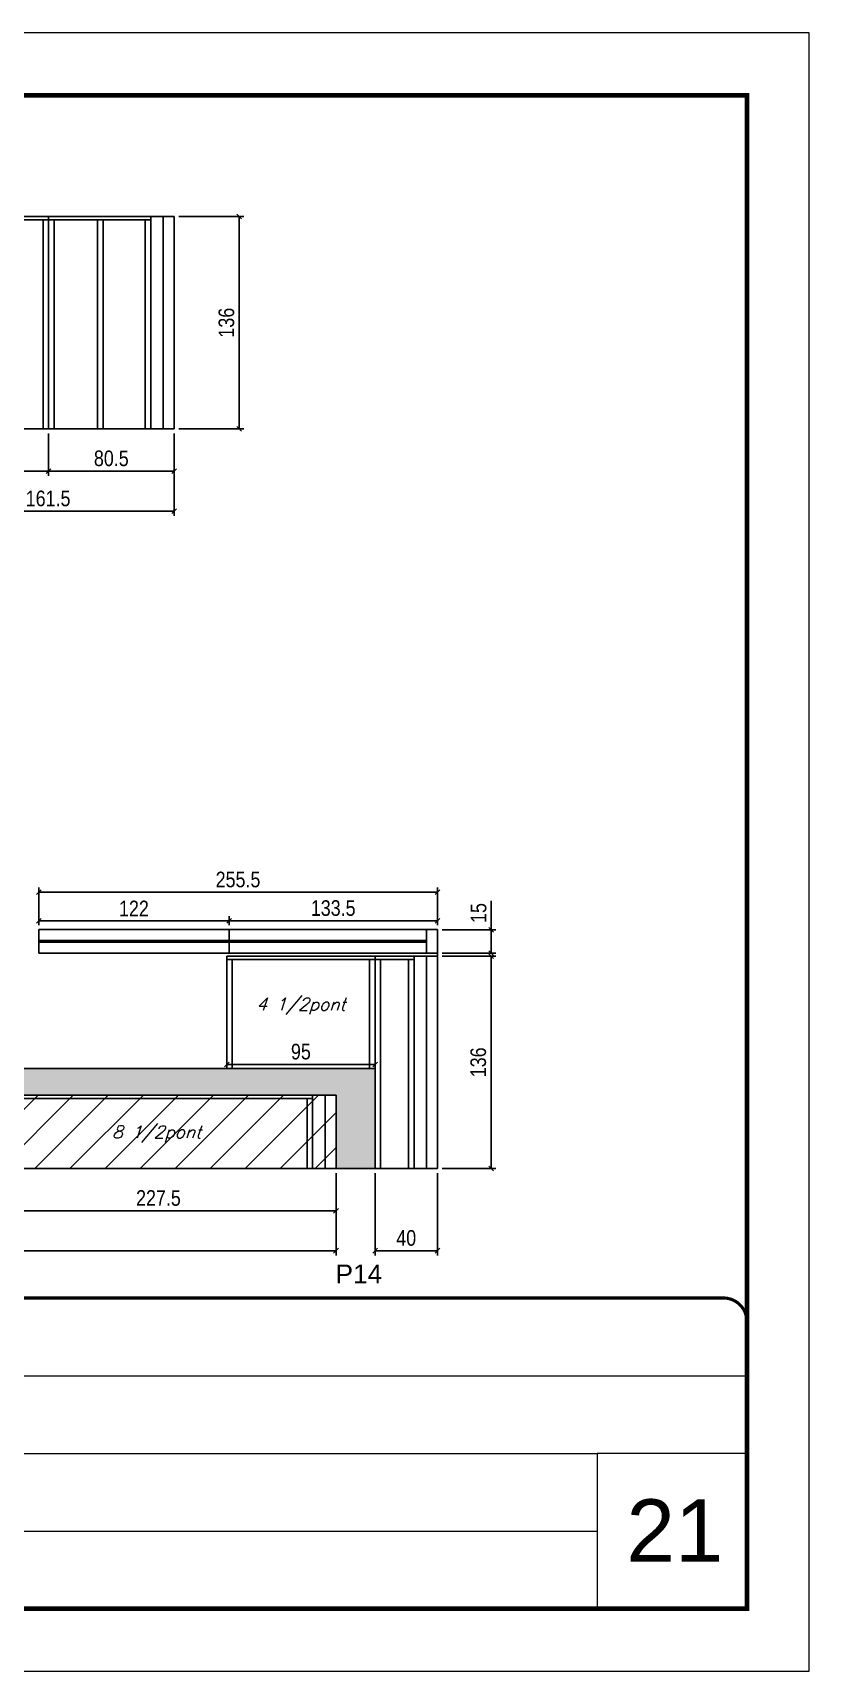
# Model space of a CAD drawing. Extents: x 3309 to 10384, y -2522 to 14608.
# Drawn here: x 4297 to 4794, y 7815 to 8865 of the extents above; entities that cross this region are included whole.
import ezdxf

# ---------------------------------------------------------------- set-up
doc = ezdxf.new("R2010")
doc.units = 0
doc.linetypes.add('CONTINUO', pattern=[0])
doc.linetypes.add('DASHED', pattern=[0.75, 0.5, -0.25])
for name, color, linetype in [('5', 5, 'Continuous'), ('COTA', 241, 'Continuous'), ('Painéis', 200, 'Continuous'), ('SARR_2.2x7', 40, 'Continuous'), ('SARR_3.5x7', 81, 'Continuous'), ('texto', 7, 'Continuous')]:
    doc.layers.add(name, color=color, linetype=linetype)
for name, color, linetype, lineweight in [('CARIMBO', 255, 'Continuous', 9), ('Folhas', 255, 'Continuous', 9), ('Hachura', 251, 'Continuous', 9), ('SARRAFO DE PRESSAO', 251, 'DASHED', 9)]:
    doc.layers.add(name, color=color, linetype=linetype, lineweight=lineweight)
doc.styles.add('ARIAL', font='arial.ttf')
doc.styles.add('COTA TECNICA', font='techl___.ttf', dxfattribs={"height": 10})
doc.styles.add('Romans', font='romans.shx')
doc.styles.get("Standard").update_dxf_attribs({"font": 'arial.ttf'})
doc.dimstyles.new('PAINEL', dxfattribs={"dimtxt": 10, "dimasz": 3, "dimexe": 3, "dimexo": 3, "dimgap": 3, "dimtad": 1, "dimdec": 1, "dimzin": 12, "dimdsep": 46, "dimtxsty": 'COTA TECNICA', "dimblk1": 'OBLIQUE', "dimblk2": 'OBLIQUE', "dimsah": 1, "dimcen": 0.9, "dimclrd": 4, "dimclre": 4, "dimclrt": 240, "dimadec": 1, "dimazin": 3, "dimtfac": 1, "dimtdec": 1, "dimtmove": 0, "dimatfit": 3, "dimfxl": 1, "dimtolj": 1, "dimtzin": 12, "dimarcsym": 0})

# ---------------------------------------------------------------- blocks, each defined once
blk = doc.blocks.new('9999999999')
at = {"color": 30, "linetype": 'CONTINUO'}
for p, q in [((98564.6, 34379.6), (99584, 34379.6)), ((98564.6, 34329.8), (99488, 34329.8)), ((99584, 34329.8), (99488, 34329.8)), ((99488, 34329.8), (99488, 34230.2)), ((98564.6, 34280), (99488, 34280))]:
    blk.add_line(p, q, dxfattribs=at)
at = {"color": 30, "linetype": 'CONTINUO', "const_width": 2}
blk.add_lwpolyline([(99584, 34230.2), (99584, 34414.4, 0.414214), (99569, 34429.4), (98229, 34429.4, 0.414214), (98214, 34414.4), (98214, 34245.2, 0.414214), (98229, 34230.2), (99584, 34230.2)], format="xyb", dxfattribs=at)
at = {"layer": 'Folhas'}
blk.add_lwpolyline([(98139, 34190.2), (99624, 34190.2), (99624, 35240.2), (98139, 35240.2)], close=True, dxfattribs=at)
at = {"layer": 'Folhas', "color": 30, "const_width": 3}
blk.add_lwpolyline([(98214, 34230.2), (99584, 34230.2), (99584, 35200.2), (98214, 35200.2)], close=True, dxfattribs=at)
blk = doc.blocks.new('_Oblique')
at = {"color": 0, "linetype": 'ByBlock', "lineweight": -2}
blk.add_line((-0.5, -0.5), (0.5, 0.5), dxfattribs=at)
blk = doc.blocks.new('*D554')
at = {"layer": 'COTA', "color": 4, "lineweight": -2, "transparency": 16777216}
for p, q in [((4225.9, 8608.2), (4225.9, 8555.4)), ((4387.4, 8608.2), (4387.4, 8555.4)), ((4225.9, 8558.4), (4387.4, 8558.4))]:
    blk.add_line(p, q, dxfattribs=at)
at = {"layer": 'Defpoints', "color": 0, "transparency": 16777216}
for p in [(4225.9, 8611.2), (4387.4, 8611.2), (4387.4, 8558.4)]:
    blk.add_point(p, dxfattribs=at)
at = {"layer": 'COTA', "color": 4, "lineweight": -2, "transparency": 16777216, "xscale": 3, "yscale": 3, "zscale": 3, "rotation": 180}
blk.add_blockref('_Oblique', (4225.9, 8558.4), dxfattribs=at)
at = {"layer": 'COTA', "color": 4, "lineweight": -2, "transparency": 16777216, "xscale": 3, "yscale": 3, "zscale": 3}
blk.add_blockref('_Oblique', (4387.4, 8558.4), dxfattribs=at)
at = {"layer": 'COTA', "color": 240, "transparency": 16777216, "insert": (4306.6, 8566.5), "char_height": 10, "attachment_point": 5, "style": 'COTA TECNICA'}
blk.add_mtext('\\A1;161.5', dxfattribs=at)
blk = doc.blocks.new('*D564')
at = {"layer": 'COTA', "color": 4, "lineweight": -2, "transparency": 16777216}
for p, q in [((3531.6, 8134.2), (3531.6, 8081.5)), ((4491.1, 8134.2), (4491.1, 8081.5)), ((4491.1, 8084.5), (3531.6, 8084.5))]:
    blk.add_line(p, q, dxfattribs=at)
at = {"layer": 'Defpoints', "color": 0, "transparency": 16777216}
for p in [(3531.6, 8137.2, 0), (4491.1, 8137.2, 0), (3531.6, 8084.5)]:
    blk.add_point(p, dxfattribs=at)
at = {"layer": 'COTA', "color": 4, "lineweight": -2, "transparency": 16777216, "xscale": 3, "yscale": 3, "zscale": 3, "rotation": 180}
blk.add_blockref('_Oblique', (3531.6, 8084.5), dxfattribs=at)
at = {"layer": 'COTA', "color": 4, "lineweight": -2, "transparency": 16777216, "xscale": 3, "yscale": 3, "zscale": 3}
blk.add_blockref('_Oblique', (4491.1, 8084.5), dxfattribs=at)
at = {"layer": 'COTA', "color": 240, "transparency": 16777216, "insert": (4011.3, 8092.6), "char_height": 10, "attachment_point": 5, "style": 'COTA TECNICA'}
blk.add_mtext('\\A1;959.5', dxfattribs=at)
blk = doc.blocks.new('*D566')
at = {"layer": 'COTA', "color": 4, "lineweight": -2, "transparency": 16777216}
for p, q in [((4263.6, 8134.2), (4263.6, 8107.1)), ((4491.1, 8134.2), (4491.1, 8107.1)), ((4263.6, 8110.1), (4491.1, 8110.1))]:
    blk.add_line(p, q, dxfattribs=at)
at = {"layer": 'Defpoints', "color": 0, "transparency": 16777216}
for p in [(4263.6, 8137.2), (4491.1, 8137.2), (4491.1, 8110.1)]:
    blk.add_point(p, dxfattribs=at)
at = {"layer": 'COTA', "color": 4, "lineweight": -2, "transparency": 16777216, "xscale": 3, "yscale": 3, "zscale": 3, "rotation": 180}
blk.add_blockref('_Oblique', (4263.6, 8110.1), dxfattribs=at)
at = {"layer": 'COTA', "color": 4, "lineweight": -2, "transparency": 16777216, "xscale": 3, "yscale": 3, "zscale": 3}
blk.add_blockref('_Oblique', (4491.1, 8110.1), dxfattribs=at)
at = {"layer": 'COTA', "color": 240, "transparency": 16777216, "insert": (4377.3, 8118.2), "char_height": 10, "attachment_point": 5, "style": 'COTA TECNICA'}
blk.add_mtext('\\A1;227.5', dxfattribs=at)
blk = doc.blocks.new('*D567')
at = {"layer": 'COTA', "color": 4, "lineweight": -2, "transparency": 16777216}
for p, q in [((4516.1, 8134.2), (4516.1, 8081.5)), ((4556.1, 8134.2), (4556.1, 8081.5)), ((4556.1, 8084.5), (4516.1, 8084.5))]:
    blk.add_line(p, q, dxfattribs=at)
at = {"layer": 'Defpoints', "color": 0, "transparency": 16777216}
for p in [(4516.1, 8137.2), (4556.1, 8137.2), (4516.1, 8084.5)]:
    blk.add_point(p, dxfattribs=at)
at = {"layer": 'COTA', "color": 4, "lineweight": -2, "transparency": 16777216, "xscale": 3, "yscale": 3, "zscale": 3, "rotation": 180}
blk.add_blockref('_Oblique', (4516.1, 8084.5), dxfattribs=at)
at = {"layer": 'COTA', "color": 4, "lineweight": -2, "transparency": 16777216, "xscale": 3, "yscale": 3, "zscale": 3}
blk.add_blockref('_Oblique', (4556.1, 8084.5), dxfattribs=at)
at = {"layer": 'COTA', "color": 240, "transparency": 16777216, "insert": (4536.1, 8092.6), "char_height": 10, "attachment_point": 5, "style": 'COTA TECNICA'}
blk.add_mtext('\\A1;40', dxfattribs=at)
blk = doc.blocks.new('*D568')
at = {"layer": 'COTA', "color": 4, "lineweight": -2, "transparency": 16777216}
for p, q in [((4559.1, 8273.2), (4593.6, 8273.2)), ((4590.6, 8273.2), (4590.6, 8137.2)), ((4559.1, 8137.2), (4593.6, 8137.2))]:
    blk.add_line(p, q, dxfattribs=at)
at = {"layer": 'Defpoints', "color": 0, "transparency": 16777216}
for p in [(4556.1, 8273.2), (4556.1, 8137.2), (4590.6, 8137.2)]:
    blk.add_point(p, dxfattribs=at)
at = {"layer": 'COTA', "color": 4, "lineweight": -2, "transparency": 16777216, "xscale": 3, "yscale": 3, "zscale": 3}
for p, rotation in [((4590.6, 8273.2), 90), ((4590.6, 8137.2), 270)]:
    blk.add_blockref('_Oblique', p, dxfattribs=dict(at, rotation=rotation))
at = {"layer": 'COTA', "color": 240, "transparency": 16777216, "insert": (4582.3, 8205.2), "char_height": 10, "attachment_point": 5, "rotation": 90, "style": 'COTA TECNICA'}
blk.add_mtext('\\A1;136', dxfattribs=at)
blk = doc.blocks.new('*D691')
at = {"layer": 'COTA', "color": 4, "lineweight": -2, "transparency": 16777216}
for p, q in [((4390.4, 8747.2), (4432.1, 8747.2)), ((4429.1, 8611.2), (4429.1, 8747.2)), ((4390.4, 8611.2), (4432.1, 8611.2))]:
    blk.add_line(p, q, dxfattribs=at)
at = {"layer": 'Defpoints', "color": 0, "transparency": 16777216}
for p in [(4387.4, 8747.2), (4429.1, 8747.2), (4387.4, 8611.2)]:
    blk.add_point(p, dxfattribs=at)
at = {"layer": 'COTA', "color": 4, "lineweight": -2, "transparency": 16777216, "xscale": 3, "yscale": 3, "zscale": 3}
for p, rotation in [((4429.1, 8747.2), 90), ((4429.1, 8611.2), 270)]:
    blk.add_blockref('_Oblique', p, dxfattribs=dict(at, rotation=rotation))
at = {"layer": 'COTA', "color": 240, "transparency": 16777216, "insert": (4420.9, 8679.2), "char_height": 10, "attachment_point": 5, "rotation": 90, "style": 'COTA TECNICA'}
blk.add_mtext('\\A1;136', dxfattribs=at)
blk = doc.blocks.new('*D692')
at = {"layer": 'COTA', "color": 4, "lineweight": -2, "transparency": 16777216}
for p, q in [((4225.9, 8608.2), (4225.9, 8581.1)), ((4306.9, 8608.2), (4306.9, 8581.1)), ((4225.9, 8584.1), (4306.9, 8584.1))]:
    blk.add_line(p, q, dxfattribs=at)
at = {"layer": 'Defpoints', "color": 0, "transparency": 16777216}
for p in [(4225.9, 8611.2), (4306.9, 8611.2), (4306.9, 8584.1)]:
    blk.add_point(p, dxfattribs=at)
at = {"layer": 'COTA', "color": 4, "lineweight": -2, "transparency": 16777216, "xscale": 3, "yscale": 3, "zscale": 3, "rotation": 180}
blk.add_blockref('_Oblique', (4225.9, 8584.1), dxfattribs=at)
at = {"layer": 'COTA', "color": 4, "lineweight": -2, "transparency": 16777216, "xscale": 3, "yscale": 3, "zscale": 3}
blk.add_blockref('_Oblique', (4306.9, 8584.1), dxfattribs=at)
at = {"layer": 'COTA', "color": 240, "transparency": 16777216, "insert": (4266.4, 8592.2), "char_height": 10, "attachment_point": 5, "style": 'COTA TECNICA'}
blk.add_mtext('\\A1;81', dxfattribs=at)
blk = doc.blocks.new('*D693')
at = {"layer": 'COTA', "color": 4, "lineweight": -2, "transparency": 16777216}
for p, q in [((4306.9, 8608.2), (4306.9, 8581.1)), ((4387.4, 8608.2), (4387.4, 8581.1)), ((4306.9, 8584.1), (4387.4, 8584.1))]:
    blk.add_line(p, q, dxfattribs=at)
at = {"layer": 'Defpoints', "color": 0, "transparency": 16777216}
for p in [(4306.9, 8611.2), (4387.4, 8611.2), (4387.4, 8584.1)]:
    blk.add_point(p, dxfattribs=at)
at = {"layer": 'COTA', "color": 4, "lineweight": -2, "transparency": 16777216, "xscale": 3, "yscale": 3, "zscale": 3, "rotation": 180}
blk.add_blockref('_Oblique', (4306.9, 8584.1), dxfattribs=at)
at = {"layer": 'COTA', "color": 4, "lineweight": -2, "transparency": 16777216, "xscale": 3, "yscale": 3, "zscale": 3}
blk.add_blockref('_Oblique', (4387.4, 8584.1), dxfattribs=at)
at = {"layer": 'COTA', "color": 240, "transparency": 16777216, "insert": (4347.1, 8592.2), "char_height": 10, "attachment_point": 5, "style": 'COTA TECNICA'}
blk.add_mtext('\\A1;80.5', dxfattribs=at)
blk = doc.blocks.new('*D700')
at = {"layer": 'COTA', "color": 4, "lineweight": -2, "transparency": 16777216}
for p, q in [((4590.6, 8290.2), (4590.6, 8308.6)), ((4559.1, 8290.2), (4593.6, 8290.2)), ((4590.6, 8275.2), (4590.6, 8290.2)), ((4559.1, 8275.2), (4593.6, 8275.2))]:
    blk.add_line(p, q, dxfattribs=at)
at = {"layer": 'Defpoints', "color": 0, "transparency": 16777216}
for p in [(4556.1, 8290.2), (4590.6, 8290.2), (4556.1, 8275.2)]:
    blk.add_point(p, dxfattribs=at)
at = {"layer": 'COTA', "color": 4, "lineweight": -2, "transparency": 16777216, "xscale": 3, "yscale": 3, "zscale": 3}
for p, rotation in [((4590.6, 8290.2), 90), ((4590.6, 8275.2), 270)]:
    blk.add_blockref('_Oblique', p, dxfattribs=dict(at, rotation=rotation))
at = {"layer": 'COTA', "color": 240, "transparency": 16777216, "insert": (4582.5, 8300.9), "char_height": 10, "attachment_point": 5, "rotation": 90, "style": 'COTA TECNICA'}
blk.add_mtext('\\A1;15', dxfattribs=at)
blk = doc.blocks.new('*D701')
at = {"layer": 'COTA', "color": 4, "lineweight": -2, "transparency": 16777216}
for p, q in [((4300.6, 8293.2), (4300.6, 8317.2)), ((4556.1, 8293.2), (4556.1, 8317.2)), ((4300.6, 8314.2), (4556.1, 8314.2))]:
    blk.add_line(p, q, dxfattribs=at)
at = {"layer": 'Defpoints', "color": 0, "transparency": 16777216}
for p in [(4556.1, 8314.2), (4300.6, 8290.2), (4556.1, 8290.2)]:
    blk.add_point(p, dxfattribs=at)
at = {"layer": 'COTA', "color": 4, "lineweight": -2, "transparency": 16777216, "xscale": 3, "yscale": 3, "zscale": 3, "rotation": 180}
blk.add_blockref('_Oblique', (4300.6, 8314.2), dxfattribs=at)
at = {"layer": 'COTA', "color": 4, "lineweight": -2, "transparency": 16777216, "xscale": 3, "yscale": 3, "zscale": 3}
blk.add_blockref('_Oblique', (4556.1, 8314.2), dxfattribs=at)
at = {"layer": 'COTA', "color": 240, "transparency": 16777216, "insert": (4428.3, 8322.3), "char_height": 10, "attachment_point": 5, "style": 'COTA TECNICA'}
blk.add_mtext('\\A1;255.5', dxfattribs=at)
blk = doc.blocks.new('*D702')
at = {"layer": 'COTA', "color": 4, "lineweight": -2, "transparency": 16777216}
for p, q in [((4421.1, 8204.2), (4421.1, 8206.9)), ((4516.1, 8203.9), (4421.1, 8203.9)), ((4516.1, 8204.2), (4516.1, 8206.9))]:
    blk.add_line(p, q, dxfattribs=at)
at = {"layer": 'Defpoints', "color": 0, "transparency": 16777216}
for p in [(4421.1, 8203.9), (4421.1, 8201.2), (4516.1, 8201.2)]:
    blk.add_point(p, dxfattribs=at)
at = {"layer": 'COTA', "color": 4, "lineweight": -2, "transparency": 16777216, "xscale": 3, "yscale": 3, "zscale": 3, "rotation": 180}
blk.add_blockref('_Oblique', (4421.1, 8203.9), dxfattribs=at)
at = {"layer": 'COTA', "color": 4, "lineweight": -2, "transparency": 16777216, "xscale": 3, "yscale": 3, "zscale": 3}
blk.add_blockref('_Oblique', (4516.1, 8203.9), dxfattribs=at)
at = {"layer": 'COTA', "color": 240, "transparency": 16777216, "insert": (4468.6, 8212), "char_height": 10, "attachment_point": 5, "style": 'COTA TECNICA'}
blk.add_mtext('\\A1;95', dxfattribs=at)
blk = doc.blocks.new('*D1601')
at = {"layer": 'COTA', "color": 4, "lineweight": -2, "transparency": 16777216}
for p, q in [((4300.6, 8293.2), (4300.6, 8298.8)), ((4300.6, 8295.8), (4422.6, 8295.8)), ((4422.6, 8293.2), (4422.6, 8298.8))]:
    blk.add_line(p, q, dxfattribs=at)
at = {"layer": 'Defpoints', "color": 0, "transparency": 16777216}
for p in [(4422.6, 8295.8), (4300.6, 8290.2), (4422.6, 8290.2)]:
    blk.add_point(p, dxfattribs=at)
at = {"layer": 'COTA', "color": 4, "lineweight": -2, "transparency": 16777216, "xscale": 3, "yscale": 3, "zscale": 3, "rotation": 180}
blk.add_blockref('_Oblique', (4300.6, 8295.8), dxfattribs=at)
at = {"layer": 'COTA', "color": 4, "lineweight": -2, "transparency": 16777216, "xscale": 3, "yscale": 3, "zscale": 3}
blk.add_blockref('_Oblique', (4422.6, 8295.8), dxfattribs=at)
at = {"layer": 'COTA', "color": 240, "transparency": 16777216, "insert": (4361.6, 8303.8), "char_height": 10, "attachment_point": 5, "style": 'COTA TECNICA'}
blk.add_mtext('\\A1;122', dxfattribs=at)
blk = doc.blocks.new('*D1602')
at = {"layer": 'COTA', "color": 4, "lineweight": -2, "transparency": 16777216}
for p, q in [((4422.6, 8293.2), (4422.6, 8298.8)), ((4422.6, 8295.8), (4556.1, 8295.8)), ((4556.1, 8293.2), (4556.1, 8298.8))]:
    blk.add_line(p, q, dxfattribs=at)
at = {"layer": 'Defpoints', "color": 0, "transparency": 16777216}
for p in [(4556.1, 8295.8), (4422.6, 8290.2), (4556.1, 8290.2)]:
    blk.add_point(p, dxfattribs=at)
at = {"layer": 'COTA', "color": 4, "lineweight": -2, "transparency": 16777216, "xscale": 3, "yscale": 3, "zscale": 3, "rotation": 180}
blk.add_blockref('_Oblique', (4422.6, 8295.8), dxfattribs=at)
at = {"layer": 'COTA', "color": 4, "lineweight": -2, "transparency": 16777216, "xscale": 3, "yscale": 3, "zscale": 3}
blk.add_blockref('_Oblique', (4556.1, 8295.8), dxfattribs=at)
at = {"layer": 'COTA', "color": 240, "transparency": 16777216, "insert": (4489.3, 8304), "char_height": 10, "attachment_point": 5, "style": 'COTA TECNICA'}
blk.add_mtext('\\A1;133.5', dxfattribs=at)

msp = doc.modelspace()

# ---------------------------------------------------------------- hatches: boundary and pattern name
at = {"layer": 'COTA'}
h = msp.add_hatch(dxfattribs=at)
h.set_pattern_fill('AR-CONC', color=256, scale=0.03)
h.set_pattern_definition([(50, (35.677, 0), (5.46554, -0.4781726), [0.5715, -6.2865]), (355, (35.677, 0), (-1.0573026, 5.7317054), [0.4572, -5.0292175]), (100.451445, (36.1326, -0.04), (4.4082374, 5.2535326), [0.4857003, -5.3427073]), (46.1842, (35.677, 1.524), (8.132371, -1.26127), [0.85725, -9.42975]), (96.63556, (36.355, 1.419), (7.122124, 7.422784), [0.728551, -8.014068]), (351.18415, (35.677, 1.524), (7.122124, 7.422784), [0.685799, -7.543792]), (21, (36.439, 1.143), (4.5484317, -3.067956), [0.5715, -6.2865]), (326, (36.439, 1.143), (1.854061, 5.525639), [0.4572, -5.0292]), (71.451445, (36.818, 0.8873), (6.4024926, 2.457683), [0.4857003, -5.342698]), (37.5, (35.6771, 0), (0.0926581, 2.53665117), [0, -4.96824, 0, -5.1054, 0, -5.04825]), (7.5, (35.677, 0), (2.0045899, 3.00541724), [0, -2.91084, 0, -4.85394, 0, -1.92405]), (327.5, (33.9778, 0), (4.06771786, -0.1718623), [0, -1.905, 0, -5.9436, 0, -7.8867]), (317.5, (33.216, 0), (4.4438754, 0.7627947), [0, -2.4765, 0, -3.94716, 0, -5.6007])])
h.paths.add_polyline_path([(3531.6, 8201.24), (3531.6, 8184.24), (4491.1, 8184.24), (4491.1, 8137.24), (4516.1, 8137.24), (4516.1, 8201.24)])
at = {"layer": 'Hachura', "linetype": 'ByBlock'}
h = msp.add_hatch(dxfattribs=at)
h.set_pattern_fill('ANSI31', color=256, scale=5)
h.paths.add_polyline_path([(3812.38, 8658.2), (3568.38, 8658.2), (3568.38, 8611.2), (3812.38, 8611.2)])
h.paths.add_polyline_path([(4056.38, 8658.2), (3812.38, 8658.2), (3812.38, 8611.2), (4056.38, 8611.2)])
h.paths.add_polyline_path([(4198.88, 8658.2), (4056.38, 8658.2), (4056.38, 8611.2), (4198.88, 8611.2)])
h.paths.add_polyline_path([(3858.88, 8371.56), (3614.88, 8371.56), (3614.88, 8324.56), (3858.88, 8324.56)])
h.paths.add_polyline_path([(4102.88, 8371.56), (3858.88, 8371.56), (3858.88, 8324.56), (4102.88, 8324.56)])
h.paths.add_polyline_path([(4265.38, 8371.56), (4102.88, 8371.56), (4102.88, 8324.56), (4265.38, 8324.56)])
h.paths.add_polyline_path([(4491.1, 8184.24), (4263.6, 8184.24), (4263.6, 8137.24), (4491.1, 8137.24)])
h.paths.add_polyline_path([(4263.6, 8184.24), (4019.6, 8184.24), (4019.6, 8137.24), (4263.6, 8137.24)])
h.paths.add_polyline_path([(4019.6, 8184.24), (3775.6, 8184.24), (3775.6, 8137.24), (4019.6, 8137.24)])
h.paths.add_polyline_path([(3775.6, 8184.24), (3531.6, 8184.24), (3531.6, 8137.24), (3775.6, 8137.24)])

# ---------------------------------------------------------------- linework, layer by layer
at = {"layer": 'COTA'}
for p, q in [((3531.6, 8201.24), (4421.1, 8201.24)), ((4491.1, 8137.24), (4516.1, 8137.24))]:
    msp.add_line(p, q, dxfattribs=at)
at = {"layer": 'Painéis', "linetype": 'ByBlock'}
for p, q in [((3530.88, 8747.2), (4387.38, 8747.2)), ((4306.88, 8611.2), (4306.88, 8747.2)), ((4387.38, 8611.2), (4387.38, 8747.2)), ((4225.88, 8611.2), (4387.38, 8611.2)), ((4556.1, 8290.24), (4300.6, 8290.24)), ((4300.6, 8275.24), (4300.6, 8290.24)), ((4422.6, 8275.24), (4422.6, 8290.24)), ((4556.1, 8137.24), (4556.1, 8290.24)), ((4556.1, 8275.24), (4300.6, 8275.24)), ((4421.1, 8201.24), (4421.1, 8273.24)), ((4556.1, 8273.24), (4421.1, 8273.24)), ((4516.1, 8137.24), (4516.1, 8273.24)), ((4421.1, 8201.24), (4516.1, 8201.24)), ((4491.1, 8184.24), (3531.6, 8184.24)), ((4491.1, 8137.24), (4491.1, 8184.24)), ((4491.1, 8137.24), (3531.6, 8137.24)), ((4556.1, 8137.24), (4516.1, 8137.24))]:
    msp.add_line(p, q, dxfattribs=at)
at = {"layer": 'SARR_2.2x7', "linetype": 'Continuous'}
for p, q in [((4380.38, 8611.2), (4380.38, 8747.2)), ((4306.88, 8745), (4240.88, 8745)), ((4372.38, 8745), (4306.88, 8745)), ((4549.1, 8275.24), (4549.1, 8290.24)), ((4300.6, 8283.24), (4549.1, 8283.24)), ((4300.6, 8282.24), (4549.1, 8282.24)), ((4421.1, 8271.04), (4516.1, 8271.04)), ((4541.1, 8271.04), (4516.1, 8271.04)), ((4549.1, 8137.24), (4549.1, 8273.24)), ((4476.1, 8182.04), (4263.6, 8182.04)), ((4484.1, 8137.24), (4484.1, 8184.24))]:
    msp.add_line(p, q, dxfattribs=at)
at = {"layer": 'SARR_3.5x7'}
for p, q in [((4372.38, 8747.2), (4372.38, 8611.2)), ((4303.38, 8745), (4303.38, 8611.2)), ((4310.38, 8745), (4310.38, 8611.2)), ((4338.3, 8745), (4338.3, 8611.2)), ((4341.8, 8745), (4341.8, 8611.2)), ((4368.88, 8745), (4368.88, 8611.2)), ((4424.6, 8271.04), (4424.6, 8201.24)), ((4512.6, 8271.04), (4512.6, 8201.24)), ((4519.6, 8271.04), (4519.6, 8137.24)), ((4537.6, 8271.04), (4537.6, 8137.24)), ((4541.1, 8273.24), (4541.1, 8137.24)), ((4472.6, 8182.04), (4472.6, 8137.24)), ((4476.1, 8184.24), (4476.1, 8137.24))]:
    msp.add_line(p, q, dxfattribs=at)

# ---------------------------------------------------------------- block references
at = {"layer": 'SARRAFO DE PRESSAO', "color": 6, "linetype": 'ByBlock'}
msp.add_blockref('9999999999', (-94829.61, -26375.22), dxfattribs=at)

# ---------------------------------------------------------------- texts
at = {"layer": '5', "linetype": 'Continuous'}
msp.add_text('P14', height=12, rotation=0.00004, dxfattribs=at).set_placement((4490.83, 8063.62))
at = {"layer": 'CARIMBO', "style": 'ARIAL'}
msp.add_text('21', height=40, dxfattribs=at).set_placement((4677.23, 7885.13))
at = {"layer": 'texto', "color": 2, "char_height": 8, "attachment_point": 5, "style": 'Romans'}
for s, insert in [('{\\Q19;\\C256;4 1/2pont}', (4468.6, 8241.1)), ('{\\Q19;\\C256;8 1/2pont}', (4376.1, 8159.24))]:
    msp.add_mtext(s, dxfattribs=dict(at, insert=insert))

# ---------------------------------------------------------------- dimensions: what is measured, and where the dimension line sits
at = {"layer": 'COTA'}
for base, p1, p2, picture, middle in [((4429.14, 8747.2), (4387.38, 8611.2), (4387.38, 8747.2), '*D691', (4420.92, 8679.2)), ((4590.56, 8290.24), (4556.1, 8275.24), (4556.1, 8290.24), '*D700', (4582.45, 8300.93)), ((4590.56, 8137.24), (4556.1, 8273.24), (4556.1, 8137.24), '*D568', (4582.34, 8205.24))]:
    dim = msp.add_linear_dim(base=base, p1=p1, p2=p2, angle=90, dimstyle='PAINEL', dxfattribs=at)
    dim.commit()
    dim.dimension.update_dxf_attribs({"geometry": picture, "text_midpoint": middle})
for base, p1, p2, picture, middle in [((4387.38, 8558.42), (4225.88, 8611.2), (4387.38, 8611.2), '*D554', (4306.63, 8566.53)), ((4306.88, 8584.08), (4225.88, 8611.2), (4306.88, 8611.2), '*D692', (4266.38, 8592.18)), ((4556.1, 8314.21), (4300.6, 8290.24), (4556.1, 8290.24), '*D701', (4428.35, 8322.31)), ((4422.6, 8295.75), (4300.6, 8290.24), (4422.6, 8290.24), '*D1601', (4361.6, 8303.81)), ((4421.1, 8203.9), (4516.1, 8201.24), (4421.1, 8201.24), '*D702', (4468.6, 8212.04)), ((3531.6, 8084.46, 0), (4491.1, 8137.24), (3531.6, 8137.24), '*D564', (4011.35, 8092.6, 0)), ((4491.1, 8110.12), (4263.6, 8137.24), (4491.1, 8137.24), '*D566', (4377.35, 8118.23)), ((4516.1, 8084.46), (4556.1, 8137.24), (4516.1, 8137.24), '*D567', (4536.1, 8092.56))]:
    dim = msp.add_linear_dim(base=base, p1=p1, p2=p2, dimstyle='PAINEL', dxfattribs=at)
    dim.commit()
    dim.dimension.update_dxf_attribs({"geometry": picture, "text_midpoint": middle})
for base, p1, p2, picture, middle in [((4387.38, 8584.08), (4306.88, 8611.2), (4387.38, 8611.2), '*D693', (4347.13, 8592.21)), ((4556.1, 8295.75), (4422.6, 8290.24), (4556.1, 8290.24), '*D1602', (4489.35, 8303.97))]:
    dim = msp.add_linear_dim(base=base, p1=p1, p2=p2, dimstyle='PAINEL', override={"dimtmove": 1}, dxfattribs=at)
    dim.commit()
    dim.dimension.update_dxf_attribs({"geometry": picture, "text_midpoint": middle})

doc.saveas('drawing.dxf')
